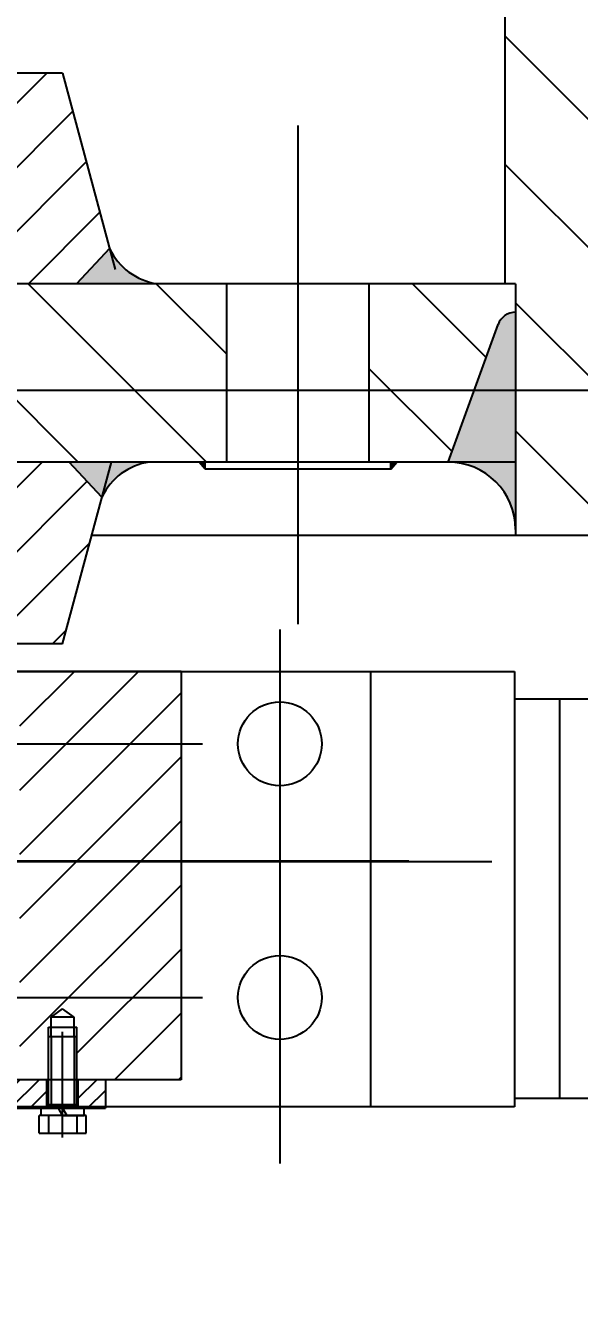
# Model space of a CAD drawing. Header units: millimetres. Extents: x 0 to 29400, y 0 to 20790.
# Drawn here: x 14533 to 14921, y 10644 to 11549 of the extents above; entities that cross this region are included whole.
import ezdxf

# ---------------------------------------------------------------- set-up
doc = ezdxf.new("R2010")
doc.units = ezdxf.units.MM
doc.header["$LTSCALE"] = 700
doc.linetypes.add('G', pattern=[2, 1.25, -0.25, 0.25, -0.25])
for name, color, linetype in [('01', 7, 'Continuous'), ('02', 1, 'Continuous'), ('05', 142, 'G'), ('08', 1, 'Continuous')]:
    doc.layers.add(name, color=color, linetype=linetype)
doc.styles.get("Standard").update_dxf_attribs({"font": 'FZYTK.TTF', "width": 0.707})
doc.dimstyles.new('INTE', dxfattribs={"dimscale": 70, "dimtxt": 3.5, "dimasz": 3, "dimexe": 3, "dimexo": 0, "dimgap": 1, "dimtad": 1, "dimdec": 0, "dimdsep": 46, "dimtxsty": 'Standard', "dimcen": 0, "dimclrd": 1, "dimclre": 1, "dimclrt": 3, "dimaunit": 1, "dimadec": 0, "dimazin": 0, "dimtfac": 1, "dimtdec": 0, "dimtmove": 0, "dimatfit": 0, "dimfxl": 1, "dimarcsym": 0})

# ---------------------------------------------------------------- blocks, each defined once
blk = doc.blocks.new('*U841')
at = {"layer": '01'}
for p, q in [((-15.10000000019493, 4.999999999924095), (-15.10000000019493, -3.503246160812043e-46)), ((9.184547653528396e-16, 4.999999999924094), (-15.10000000019493, 4.999999999924095)), ((-15.10000000019493, -3.503246160812043e-46), (0, 0)), ((0, 0), (-2.886751345795493, 4.999999999924094)), ((9.184547653528396e-16, 4.999999999924094), (2.886751345795493, -3.535134039966458e-16)), ((9.184547653528396e-16, 4.999999999924094), (15.10000000019493, 4.999999999924085)), ((15.10000000019493, -3.698311188591433e-15), (0, 0)), ((15.10000000019493, 4.999999999924085), (15.10000000019493, -3.698311188591433e-15))]:
    blk.add_line(p, q, dxfattribs=at)
at = {"layer": '05'}
blk.add_line((1.303595732132337e-15, 7.09667901615029), (0, -2.095679016226192), dxfattribs=at)
blk = doc.blocks.new('*D851')
at = {"layer": '08', "color": 1, "lineweight": -2}
for p, q in [((5911.025537536203, 11101.97861289599), (5911.025537536203, 3807.121633423696)), ((15472.62553753621, 5669.997334775217), (15472.62553753621, 3807.121633423696)), ((15262.62553753621, 4017.121633423696), (6121.025537536203, 4017.121633423696))]:
    blk.add_line(p, q, dxfattribs=at)
at = {"layer": '08', "color": 1}
for points in [[(6121.025537536203, 4052.121633423696), (6121.025537536203, 3982.121633423696), (5911.025537536203, 4017.121633423696)], [(15262.62553753621, 4052.121633423696), (15262.62553753621, 3982.121633423696), (15472.62553753621, 4017.121633423696)]]:
    blk.add_solid(points, dxfattribs=at)
at = {"layer": 'DEFPOINTS', "color": 0}
for p in [(5911.025537536203, 11101.97861289599), (15472.62553753621, 5669.997334775217), (5911.025537536203, 4017.121633423696)]:
    blk.add_point(p, dxfattribs=at)
at = {"layer": '08', "color": 3, "insert": (10691.82553753621, 4209.704959076837), "char_height": 245, "attachment_point": 5}
blk.add_mtext('9562', dxfattribs=at)
blk = doc.blocks.new('*D853')
at = {"layer": '08', "color": 1, "lineweight": -2}
blk.add_line((15472.62553753618, 12181.96929364296), (6347.026014686107, 8963.765352553513), dxfattribs=at)
at = {"layer": '08', "color": 1}
blk.add_solid([(6335.385660303971, 8996.772960007835), (6358.666369068242, 8930.757745099201), (6148.980369960203, 8893.923226260707)], dxfattribs=at)
at = {"layer": 'DEFPOINTS', "color": 0}
for p in [(15472.62553753618, 12181.96929364296), (6148.980369960203, 8893.923226260707)]:
    blk.add_point(p, dxfattribs=at)
at = {"layer": '08', "color": 3, "insert": (7247.315379128257, 9485.378052668251), "char_height": 245, "attachment_point": 5, "rotation": 19.425540408115456}
blk.add_mtext('R9886', dxfattribs=at)

msp = doc.modelspace()

# ---------------------------------------------------------------- hatches: boundary and pattern name
at = {"layer": '01'}
h = msp.add_hatch(color=256, dxfattribs=at)
h.paths.add_polyline_path([(14591.75875972895, 11392.47015441577), (14568.66661367067, 11367.87861289597), (14598.34804341981, 11367.87861289597)])
edge = h.paths.add_edge_path()
edge.add_line((14591.75875972895, 11392.47015441577), (14598.34804341981, 11367.87861289597))
edge.add_line((14598.34804341981, 11367.87861289597), (14625.05721133862, 11367.87861289597))
edge.add_ellipse((14631.3669874169, 11411.26227672658), major_axis=(-30.99964162313422, 30.99964162313348), ratio=0.9999999999999929, start_angle=70.38199955776417, end_angle=126.72485086119659, ccw=False)
h = msp.add_hatch(color=256, dxfattribs=at)
edge = h.paths.add_edge_path()
edge.add_line((14829.00596494154, 11242.87861289597), (14876.32553753622, 11242.87861289597))
edge.add_line((14876.32553753622, 11242.87861289597), (14876.32553753622, 11347.87861289597))
edge.add_ellipse((14876.32553753622, 11334.87861289597), major_axis=(-9.192388155424869, 9.19238815542465), ratio=0.9999999999999181, start_angle=-45.00000000001838, end_angle=24.99999999999267)
edge.add_line((14864.10953346601, 11339.32487475921), (14829.00596494155, 11242.87861289597))
edge = h.paths.add_edge_path()
edge.add_ellipse((14829.00596494154, 11195.55904030129), major_axis=(-33.4599906645482, 33.4599906645474), ratio=0.9999999999999263, start_angle=225.0000000000021, end_angle=314.9999999999979, ccw=False)
edge.add_line((14876.32553753622, 11195.55904030129), (14876.32553753622, 11242.87861289597))
edge.add_line((14876.32553753622, 11242.87861289597), (14829.00596494154, 11242.87861289597))
h = msp.add_hatch(color=256, dxfattribs=at)
h.paths.add_polyline_path([(14586.39977588033, 11218.28707137618), (14592.98905957119, 11242.87861289597), (14563.30762982206, 11242.87861289597)])
edge = h.paths.add_edge_path()
edge.add_line((14619.69822749, 11242.87861289597), (14592.9890595712, 11242.87861289597))
edge.add_line((14592.9890595712, 11242.87861289597), (14586.39977588033, 11218.28707137618))
edge.add_ellipse((14626.00800356828, 11199.49494906536), major_axis=(-30.9996416231365, 30.99964162313576), ratio=0.9999999999999717, start_angle=-36.72485086119832, end_angle=19.61800044221718, ccw=False)
at = {"layer": '01', "linetype": 'Continuous'}
for points in [[(14654.58970653237, 11242.87861289598), (14658.82553753623, 11242.87861289598), (14658.82553753623, 11237.87861289598)], [(14793.06136854009, 11242.87861289597), (14788.82553753624, 11242.87861289597), (14788.82553753624, 11237.87861289597)]]:
    msp.add_hatch(color=7, dxfattribs=at).paths.add_polyline_path(points)
at = {"layer": '02', "linetype": 'Continuous'}
h = msp.add_hatch(dxfattribs=at)
h.set_pattern_fill('LINE', color=1, scale=20, angle=45, style=0)
h.set_pattern_definition([(315.0000000000007, (12886.37641071296, 16577.19427342708), (44.90128060534523, 44.9012806053463), [])])
edge = h.paths.add_edge_path()
edge.add_ellipse((14968.94447234156, 12260.52423741486), major_axis=(3.535533905933275, 3.535533905933359), ratio=1, start_angle=260.6967447380922, end_angle=369.3032552619078)
edge.add_ellipse((14990.82553753624, 12290.978612896), major_axis=(-22.98097038856266, 22.98097038856211), ratio=0.9999999999999486, start_angle=-14.983501602848321, end_angle=99.30325526188011, ccw=False)
edge.add_ellipse((14972.06620769302, 12323.50812624081), major_axis=(3.571687661980926, 3.571687661981011), ratio=0.9999999999997874, start_angle=254.6817218201253, end_angle=382.5803778872484)
edge.add_ellipse((14990.82553753624, 12355.978612896), major_axis=(-22.98097038856451, 22.98097038856396), ratio=0.9999999999999377, start_angle=-15.07356513338351, end_angle=103.80614763011721, ccw=False)
edge.add_ellipse((14972.11725060236, 12388.478612896), major_axis=(3.535533905932498, 3.535533905932582), ratio=1, start_angle=254.9264348666337, end_angle=375.0735651333662)
edge.add_ellipse((14990.82553753623, 12420.978612896), major_axis=(-22.98097038856102, 22.98097038856047), ratio=1, start_angle=-15.073565133384875, end_angle=105.0735651333849, ccw=False)
edge.add_ellipse((14972.11725060236, 12453.478612896), major_axis=(3.535533905932498, 3.535533905932582), ratio=1, start_angle=254.9264348666337, end_angle=375.0735651333662)
edge.add_ellipse((14990.82553753623, 12485.978612896), major_axis=(-22.98097038856102, 22.98097038856047), ratio=1, start_angle=-15.073565133384875, end_angle=105.0735651333849, ccw=False)
edge.add_ellipse((14972.11725060236, 12518.478612896), major_axis=(3.535533905932498, 3.535533905932582), ratio=1, start_angle=254.9264348666337, end_angle=375.0735651333662)
edge.add_ellipse((14990.82553753623, 12550.978612896), major_axis=(-22.98097038856102, 22.98097038856047), ratio=1, start_angle=-15.073565133384875, end_angle=105.0735651333849, ccw=False)
edge.add_ellipse((14972.11725060236, 12583.478612896), major_axis=(3.535533905932498, 3.535533905932582), ratio=1, start_angle=254.9264348666337, end_angle=375.0735651333662)
edge.add_ellipse((14990.82553753623, 12615.978612896), major_axis=(-22.98097038856102, 22.98097038856047), ratio=1, start_angle=-15.073565133384875, end_angle=105.0735651333849, ccw=False)
edge.add_ellipse((14972.11725060236, 12648.478612896), major_axis=(3.535533905932498, 3.535533905932582), ratio=1, start_angle=254.9264348666337, end_angle=375.0735651333662)
edge.add_ellipse((14990.82553753623, 12680.978612896), major_axis=(-22.98097038856102, 22.98097038856047), ratio=1, start_angle=-15.073565133384875, end_angle=105.0735651333849, ccw=False)
edge.add_ellipse((14972.11725060236, 12713.478612896), major_axis=(3.535533905932498, 3.535533905932582), ratio=1, start_angle=254.9264348666337, end_angle=375.0735651333662)
edge.add_ellipse((14990.82553753623, 12745.978612896), major_axis=(-22.98097038856102, 22.98097038856047), ratio=1, start_angle=-15.073565133384875, end_angle=105.0735651333849, ccw=False)
edge.add_ellipse((14972.11725060236, 12778.478612896), major_axis=(3.535533905932498, 3.535533905932582), ratio=1, start_angle=254.9264348666337, end_angle=375.0735651333662)
edge.add_ellipse((14990.82553753623, 12810.978612896), major_axis=(-22.98097038856102, 22.98097038856047), ratio=1, start_angle=-15.073565133384875, end_angle=105.0735651333849, ccw=False)
edge.add_ellipse((14972.11725060236, 12843.478612896), major_axis=(3.535533905932498, 3.535533905932582), ratio=1, start_angle=254.9264348666337, end_angle=375.0735651333662)
edge.add_ellipse((14990.82553753623, 12875.978612896), major_axis=(-22.98097038856102, 22.98097038856047), ratio=1, start_angle=-15.073565133384875, end_angle=105.0735651333849, ccw=False)
edge.add_ellipse((14972.11725060236, 12908.478612896), major_axis=(3.535533905932498, 3.535533905932582), ratio=1, start_angle=254.9264348666337, end_angle=375.0735651333662)
edge.add_ellipse((14990.82553753623, 12940.978612896), major_axis=(-22.98097038856102, 22.98097038856047), ratio=1, start_angle=-15.073565133384875, end_angle=105.0735651333849, ccw=False)
edge.add_ellipse((14972.11725060235, 12973.478612896), major_axis=(3.535533905932498, 3.535533905932582), ratio=1, start_angle=254.9264348666337, end_angle=375.0735651333662)
edge.add_ellipse((14990.82553753623, 13005.978612896), major_axis=(-22.98097038856102, 22.98097038856047), ratio=1, start_angle=-15.073565133384875, end_angle=105.0735651333849, ccw=False)
edge.add_ellipse((14972.11725060235, 13038.478612896), major_axis=(3.535533905932498, 3.535533905932582), ratio=1, start_angle=254.9264348666337, end_angle=375.0735651333662)
edge.add_ellipse((14990.82553753623, 13070.978612896), major_axis=(-22.98097038856576, 22.98097038856521), ratio=0.9999999999999677, start_angle=-16.160810599373974, end_angle=105.07356513338209, ccw=False)
edge.add_ellipse((14970.32553753621, 13108.20763383396), major_axis=(7.071067811869531, 7.0710678118697), ratio=0.9999999999991003, start_angle=253.8391894007149, end_angle=315.0000000000159)
edge.add_line((14980.32553753621, 13108.20763383397), (14980.32553753622, 13433.97190394853))
edge.add_line((14980.32553753622, 13433.97190394853), (14895.17927567297, 13464.96260882578))
edge.add_ellipse((14899.62553753621, 13477.17861289599), major_axis=(-9.192388155423616, 9.192388155423398), ratio=0.9999999999998443, start_angle=44.999999999972374, end_angle=114.99999999996689, ccw=False)
edge.add_line((14886.62553753621, 13477.178612896), (14886.62553753621, 13487.17861289599))
edge.add_line((14886.62553753621, 13487.17861289599), (14868.82553753623, 13487.17861289599))
edge.add_line((14868.82553753623, 13487.17861289599), (14868.82553753621, 11367.87861289598))
edge.add_line((14868.82553753621, 11367.87861289598), (14876.32553753624, 11367.87861289598))
edge.add_line((14876.32553753624, 11367.87861289598), (14876.32553753624, 11191.37861289599))
edge.add_line((14876.32553753624, 11191.37861289599), (14980.32553753624, 11191.378612896))
edge.add_line((14980.32553753624, 11191.37861289599), (14980.32553753623, 11255.74959195802))
edge.add_ellipse((14970.32553753623, 11255.74959195803), major_axis=(-7.071067811871343, 7.071067811871174), ratio=0.9999999999994728, start_angle=224.9999999999942, end_angle=286.1608105993575)
edge.add_ellipse((14990.82553753624, 11292.978612896), major_axis=(-22.98097038856347, 22.98097038856292), ratio=0.9999999999999937, start_angle=-15.073565133388172, end_angle=106.1608105993559, ccw=False)
edge.add_ellipse((14972.11725060237, 11325.478612896), major_axis=(3.535533905932498, 3.535533905932582), ratio=1, start_angle=254.9264348666337, end_angle=375.0735651333662)
edge.add_ellipse((14990.82553753624, 11357.978612896), major_axis=(-22.98097038856102, 22.98097038856047), ratio=1, start_angle=-15.073565133384875, end_angle=105.0735651333849, ccw=False)
edge.add_ellipse((14972.11725060237, 11390.478612896), major_axis=(3.535533905932498, 3.535533905932582), ratio=1, start_angle=254.9264348666337, end_angle=375.0735651333662)
edge.add_ellipse((14990.82553753624, 11422.978612896), major_axis=(-22.98097038856102, 22.98097038856047), ratio=1, start_angle=-15.073565133384875, end_angle=105.0735651333849, ccw=False)
edge.add_ellipse((14972.11725060237, 11455.478612896), major_axis=(3.535533905932498, 3.535533905932582), ratio=1, start_angle=254.9264348666337, end_angle=375.0735651333662)
edge.add_ellipse((14990.82553753624, 11487.978612896), major_axis=(-22.98097038856102, 22.98097038856047), ratio=1, start_angle=-15.073565133384875, end_angle=105.0735651333849, ccw=False)
edge.add_ellipse((14972.11725060237, 11520.478612896), major_axis=(3.535533905932498, 3.535533905932582), ratio=1, start_angle=254.9264348666337, end_angle=375.0735651333662)
edge.add_ellipse((14990.82553753624, 11552.978612896), major_axis=(-22.98097038856102, 22.98097038856047), ratio=1, start_angle=-15.073565133384875, end_angle=105.0735651333849, ccw=False)
edge.add_ellipse((14972.11725060237, 11585.478612896), major_axis=(3.535533905932498, 3.535533905932582), ratio=1, start_angle=254.9264348666337, end_angle=375.0735651333662)
edge.add_ellipse((14990.82553753624, 11617.978612896), major_axis=(-22.98097038856102, 22.98097038856047), ratio=1, start_angle=-15.073565133384875, end_angle=105.0735651333849, ccw=False)
edge.add_ellipse((14972.11725060237, 11650.478612896), major_axis=(3.535533905932498, 3.535533905932582), ratio=1, start_angle=254.9264348666337, end_angle=375.0735651333662)
edge.add_ellipse((14990.82553753624, 11682.978612896), major_axis=(-22.98097038856102, 22.98097038856047), ratio=1, start_angle=-15.073565133384875, end_angle=105.0735651333849, ccw=False)
edge.add_ellipse((14972.11725060237, 11715.478612896), major_axis=(3.535533905932498, 3.535533905932582), ratio=1, start_angle=254.9264348666337, end_angle=375.0735651333662)
edge.add_ellipse((14990.82553753624, 11747.978612896), major_axis=(-22.98097038856102, 22.98097038856047), ratio=1, start_angle=-15.073565133384875, end_angle=105.0735651333849, ccw=False)
edge.add_ellipse((14972.11725060236, 11780.478612896), major_axis=(3.535533905932498, 3.535533905932582), ratio=1, start_angle=254.9264348666337, end_angle=375.0735651333662)
edge.add_ellipse((14990.82553753624, 11812.978612896), major_axis=(-22.98097038856102, 22.98097038856047), ratio=1, start_angle=-15.073565133384875, end_angle=105.0735651333849, ccw=False)
edge.add_ellipse((14972.11725060236, 11845.478612896), major_axis=(3.535533905932498, 3.535533905932582), ratio=1, start_angle=254.9264348666337, end_angle=375.0735651333662)
edge.add_ellipse((14990.82553753624, 11877.978612896), major_axis=(-22.98097038856102, 22.98097038856047), ratio=1, start_angle=-15.073565133384875, end_angle=105.0735651333849, ccw=False)
edge.add_ellipse((14972.11725060236, 11910.478612896), major_axis=(3.535533905932498, 3.535533905932582), ratio=1, start_angle=254.9264348666337, end_angle=375.0735651333662)
edge.add_ellipse((14990.82553753624, 11942.978612896), major_axis=(-22.98097038856102, 22.98097038856047), ratio=1, start_angle=-15.073565133384875, end_angle=105.0735651333849, ccw=False)
edge.add_ellipse((14972.11725060236, 11975.478612896), major_axis=(3.535533905932498, 3.535533905932582), ratio=1, start_angle=254.9264348666337, end_angle=375.0735651333662)
edge.add_ellipse((14990.82553753624, 12007.978612896), major_axis=(22.98097038856709, 22.98097038856764), ratio=0.9999999999999556, start_angle=76.19385236989348, end_angle=195.0735651333865, ccw=False)
edge.add_ellipse((14972.06620769304, 12040.44909955119), major_axis=(-3.57168766198096, 3.571687661980876), ratio=0.9999999999999225, start_angle=157.4196221126242, end_angle=285.3182781795439)
edge.add_ellipse((14990.82553753624, 12072.978612896), major_axis=(22.98097038856443, 22.98097038856498), ratio=0.9999999999999865, start_angle=80.69674473813001, end_angle=194.9835016029027, ccw=False)
edge.add_ellipse((14968.94447234156, 12103.43298837714), major_axis=(3.535533905931068, 3.535533905931152), ratio=0.9999999999999998, start_angle=260.6967447381165, end_angle=369.3032552618835)
edge.add_ellipse((14990.82553753624, 12133.88736385828), major_axis=(22.98097038856451, 22.98097038856506), ratio=0.9999999999999895, start_angle=95.11739774893027, end_angle=189.3032552618791, ccw=False)
edge.add_ellipse((14962.04954161085, 12157.93298837714), major_axis=(-3.53553390593154, 3.535533905931455), ratio=0.9999999999995259, start_angle=185.1173977489048, end_angle=264.882602251068)
edge.add_ellipse((14990.82553753624, 12181.978612896), major_axis=(22.98097038856238, 22.98097038856292), ratio=0.999999999999932, start_angle=134.999999999998, end_angle=174.8826022510644, ccw=False)
edge.add_ellipse((14990.82553753624, 12181.978612896), major_axis=(-22.98097038856292, 22.98097038856238), ratio=0.999999999999932, start_angle=5.117397748935616, end_angle=45.000000000001876, ccw=False)
edge.add_ellipse((14962.04954161085, 12206.02423741485), major_axis=(-3.535533905934106, 3.535533905934023), ratio=0.9999999999999994, start_angle=185.1173977489292, end_angle=264.8826022510708)
edge.add_ellipse((14990.82553753624, 12230.06986193371), major_axis=(-22.98097038856498, 22.98097038856442), ratio=0.9999999999999959, start_angle=-9.303255261879087, end_angle=84.88260225106973, ccw=False)
h = msp.add_hatch(dxfattribs=at)
h.set_pattern_fill('LINE', color=1, scale=10, angle=135, style=0)
h.set_pattern_definition([(45.00000000000069, (10467.38886922888, 16101.03935760348), (-22.45064030267315, 22.45064030267261), [])])
h.paths.add_polyline_path([(14591.75875972895, 11392.47015441577), (14558.82553753622, 11515.37861289598), (14447.07553753622, 11515.37861289597), (14447.07553753622, 11367.87861289596), (14568.66661367068, 11367.87861289597)])
h.paths.add_polyline_path([(14447.07553753623, 11242.87861289596), (14447.07553753622, 11121.37861289596), (14453.07553753623, 11115.37861289597), (14558.82553753623, 11115.37861289597), (14586.39977588032, 11218.28707137618), (14563.30762982205, 11242.87861289597)])
h = msp.add_hatch(dxfattribs=at)
h.set_pattern_fill('LINE', color=1, scale=20, angle=45, style=0)
h.set_pattern_definition([(315.0000000000007, (12533.99184265571, 20193.4297241308), (44.90128060534523, 44.9012806053463), [])])
h.paths.add_polyline_path([(14447.07553753622, 11367.87861289596), (14447.07553753623, 11242.87861289596), (14673.82553753623, 11242.87861289597), (14673.82553753622, 11367.87861289597)])
edge = h.paths.add_edge_path()
edge.add_line((14773.82553753623, 11242.87861289597), (14829.00596494155, 11242.87861289597))
edge.add_line((14829.00596494154, 11242.87861289597), (14864.109533466, 11339.32487475921))
edge.add_ellipse((14876.32553753622, 11334.87861289597), major_axis=(-9.192388155424867, 9.192388155424645), ratio=0.9999999999999183, start_angle=-45.00000000001842, end_angle=24.999999999992724, ccw=False)
edge.add_line((14876.32553753622, 11347.87861289597), (14876.32553753622, 11367.87861289597))
edge.add_line((14876.32553753622, 11367.87861289597), (14873.82553753622, 11367.87861289597))
edge.add_line((14873.82553753622, 11367.87861289597), (14773.82553753622, 11367.87861289597))
edge.add_line((14773.82553753622, 11367.87861289597), (14773.82553753622, 11242.87861289597))
h = msp.add_hatch(dxfattribs=at)
h.set_pattern_fill('LINE', color=1, scale=10, angle=45, style=0)
h.set_pattern_definition([(225, (18090.26220584346, 16101.03935760352), (-22.45064030267288, 22.45064030267288), [])])
h.paths.add_polyline_path([(14568.82553753631, 10809.82861289598), (14568.82553753631, 10839.82861289697), (14568.82553753618, 10846.82861289598), (14566.82553753629, 10846.82861289598), (14566.82553753629, 10853.82861289598), (14558.82553753618, 10859.48286355153), (14550.82553753607, 10853.82861289598), (14550.82553753607, 10846.82861289598), (14548.82553753618, 10846.82861289598), (14548.82553753618, 10839.82861289697), (14548.8255375361, 10809.82861289598), (14528.82553753618, 10809.82861289598), (14528.82553753618, 10962.97861289597), (14615.82574321701, 10962.97861289597), (14615.82574321701, 10809.82861289598)])
h.paths.add_polyline_path([(14528.82553753618, 10962.97861289597), (14528.82553753618, 11096.12861289597), (14615.82574321701, 11096.12861289597), (14615.82574321701, 10962.97861289597)])
h.paths.add_polyline_path([(13935.1261808577, 10969.97861289598), (13935.1261808577, 10971.742365004), (13918.82553753618, 10973.81821697413), (13918.82553753618, 11096.12861289598), (14028.82553753618, 11096.12861289598), (14028.82553753618, 10969.97861289598)])
h.paths.add_polyline_path([(13918.82553753618, 10809.82861289598), (13918.82553753618, 10952.13900881783), (13935.1261808577, 10954.21486078796), (13935.1261808577, 10955.97861289598), (14028.82553753618, 10955.97861289598), (14028.82553753618, 10809.82861289598), (14008.82553753631, 10809.82861289598), (14008.82553753631, 10839.82861289697), (14008.82553753618, 10846.82861289598), (14006.82553753629, 10846.82861289598), (14006.82553753629, 10853.82861289598), (13998.82553753618, 10859.48286355153), (13990.82553753607, 10853.82861289598), (13990.82553753607, 10846.82861289598), (13988.82553753618, 10846.82861289598), (13988.82553753618, 10839.82861289697), (13988.8255375361, 10809.82861289598)])
h.paths.add_polyline_path([(14615.82574321701, 10867.52861289597), (14615.82574321701, 10962.77861289597), (14641.82574321701, 10962.77861289597), (14641.82574321701, 10867.52861289597)])
h.paths.add_polyline_path([(14615.82574321701, 10809.82861289598), (14615.82574321701, 10867.52861289597), (14641.82574321701, 10867.52861289597), (14641.82574321701, 10809.82861289598)])
h.paths.add_polyline_path([(14615.82574321701, 10962.97861289597), (14615.82574321701, 11045.32861289597), (14641.82574321701, 11045.32861289597), (14641.82574321701, 10962.97861289597)])
h.paths.add_polyline_path([(14615.82574321701, 11045.32861289597), (14615.82574321701, 11096.12861289597), (14641.82574321701, 11096.12861289597), (14641.82574321701, 11045.32861289597)])
h = msp.add_hatch(dxfattribs=at)
h.set_pattern_fill('LINE', color=1, scale=3, angle=45, style=0)
h.set_pattern_definition([(225, (3855.090892559245, 20193.42972413082), (-6.735192090801863, 6.735192090801865), [])])
h.paths.add_polyline_path([(14440.44777368653, 10789.82861289598), (14436.8906376618, 10802.82861289598), (14435.82553753618, 10802.82861289598), (14435.82553753618, 10809.82861289598), (14547.82553753605, 10809.82861289598), (14547.82553753605, 10789.82861289598)])
h.paths.add_polyline_path([(14278.82553753618, 10789.82861289598), (14278.82553753618, 10809.82861289598), (14421.82553753618, 10809.82861289598), (14421.82553753618, 10802.82861289598), (14420.76043741056, 10802.82861289598), (14417.20330138584, 10789.82861289598)])
h.paths.add_polyline_path([(14588.82553753618, 10789.82861289598), (14569.82553753631, 10789.82861289598), (14569.82553753631, 10809.82861289598), (14588.82553753618, 10809.82861289598)])
h.paths.add_polyline_path([(14278.82553753618, 10809.82861289598), (14278.82553753618, 10789.82861289598), (14009.82553753631, 10789.82861289598), (14009.82553753631, 10809.82861289598)])
h.paths.add_polyline_path([(13987.82553753605, 10789.82861289598), (13983.72553753598, 10789.82861289598), (13968.82553753618, 10789.82861289598), (13968.82553753618, 10809.82861289598), (13987.82553753605, 10809.82861289598)])

# ---------------------------------------------------------------- linework, layer by layer
for p, q in [((14875.62553753621, 11096.12861289598), (14875.62553753621, 10790.97861289599)), ((14875.62553753621, 11076.97861289599), (15320.71201223401, 11076.97861289599)), ((14907.05047377248, 11076.97861289599), (14907.05047377248, 10796.97861289599)), ((14875.62553753621, 10796.97861289599), (15320.71201223401, 10796.97861289599)), ((14875.62553753621, 10790.97861289599), (13757.62553753621, 10790.97861289599))]:
    msp.add_line(p, q)
at = {"layer": '01', "color": 7, "linetype": 'Continuous'}
for p, q in [((14868.82553753622, 13487.17861289599), (14868.82553753625, 11367.87861289598)), ((14558.82553753622, 11515.37861289598), (14447.07553753622, 11515.37861289597)), ((14558.82553753622, 11515.37861289597), (14595.6685514955, 11377.87861289597)), ((14591.75875972895, 11392.47015441577), (14568.66661367067, 11367.87861289597)), ((14876.32553753622, 11367.87861289597), (14447.07553753622, 11367.87861289596)), ((14673.82553753623, 11242.87861289597), (14673.82553753622, 11367.87861289597)), ((14773.82553753623, 11242.87861289597), (14773.82553753622, 11367.87861289597)), ((14876.32553753622, 11367.87861289597), (14876.32553753622, 11191.37861289598)), ((14876.32553753622, 11242.87861289597), (14447.07553753623, 11242.87861289596)), ((14558.82553753623, 11115.37861289597), (14592.98905957119, 11242.87861289597)), ((14586.39977588033, 11218.28707137618), (14563.30762982205, 11242.87861289597)), ((14658.82553753623, 11237.87861289598), (14654.58970653237, 11242.87861289598)), ((14658.82553753623, 11237.87861289598), (14658.82553753623, 11242.87861289598)), ((14788.82553753624, 11237.87861289597), (14658.82553753623, 11237.87861289598)), ((14788.82553753624, 11237.87861289597), (14793.06136854009, 11242.87861289597)), ((14788.82553753624, 11237.87861289597), (14788.82553753624, 11242.87861289597)), ((14980.32553753623, 11191.37861289598), (14579.18967616099, 11191.37861289597)), ((14558.82553753623, 11115.37861289597), (13998.82553753622, 11115.37861289596)), ((14588.82553753618, 10809.82861289598), (14588.82553753618, 10789.82861289598))]:
    msp.add_line(p, q, dxfattribs=at)
at = {"layer": '01'}
for p, q in [((14829.00596494154, 11242.87861289597), (14864.10953346601, 11339.32487475921)), ((13757.62553753621, 11096.12861289598), (14875.62553753621, 11096.12861289598)), ((14641.82574321701, 11096.12861289597), (14457.07553753618, 11096.12861289597)), ((14641.82574321701, 11096.12861289597), (14641.82574321701, 10809.82861289598)), ((14774.62553753621, 11096.12861289598), (14774.62553753621, 10790.97861289599)), ((14550.82553753607, 10853.82861289598), (14558.82553753618, 10859.48286355153)), ((14566.82553753629, 10853.82861289598), (14558.82553753618, 10859.48286355153)), ((14548.82553753618, 10846.82861289598), (14568.82553753618, 10846.82861289598)), ((14566.82553753629, 10853.82861289598), (14550.82553753607, 10853.82861289598)), ((14550.82553753607, 10839.82861289598), (14550.82553753607, 10853.82861289598)), ((14566.82553753629, 10839.82861289598), (14566.82553753629, 10853.82861289598)), ((14568.82553753631, 10839.82861289697), (14548.82553753605, 10839.82861289697)), ((14548.82553753605, 10789.82861289598), (14548.82553753605, 10839.82861289697)), ((14568.82553753631, 10789.82861289598), (14568.82553753631, 10839.82861289697)), ((14641.82574321701, 10809.82861289598), (14278.82553753618, 10809.82861289598)), ((14547.82553753605, 10789.82861289597), (14547.82553753605, 10809.82861289597)), ((14569.82553753631, 10789.82861289598), (14569.82553753631, 10809.82861289598)), ((14568.82553753631, 10792.32861289606), (14548.82553753605, 10792.32861289606)), ((13968.82553753618, 10789.82861289598), (14588.82553753618, 10789.82861289598)), ((14575.30053753633, 10784.82861289606), (14542.35053753603, 10784.82861289606)), ((14542.35053753603, 10772.3286128958), (14542.35053753603, 10784.82861289606)), ((14548.82553753605, 10784.82861289606), (14548.82553753605, 10772.3286128958)), ((14568.82553753631, 10784.82861289606), (14568.82553753631, 10772.3286128958)), ((14575.30053753633, 10772.3286128958), (14575.30053753633, 10784.82861289606)), ((14542.35053753603, 10772.3286128958), (14575.30053753633, 10772.3286128958))]:
    msp.add_line(p, q, dxfattribs=at)
for centre in [(14711.12553753621, 11045.32861289598), (14711.12553753621, 10867.52861289598)]:
    msp.add_circle(centre, 29.37, dxfattribs=at)
at = {"layer": '01', "color": 7, "linetype": 'Continuous'}
for centre, start, end in [((14631.3669874169, 11411.26227672658), 205.3819995581738, 261.7248508611636), ((14626.00800356828, 11199.49494906536), 98.27514913883631, 154.6180004418262)]:
    msp.add_arc(centre, 43.84011361214092, start, end, dxfattribs=at)
at = {"layer": '01'}
for centre, radius, start, end in [((14876.32553753622, 11334.87861289597), 13, 90, 159.9999999998872), ((14829.00596494154, 11195.55904030129), 47.31957259467936, 0, 90)]:
    msp.add_arc(centre, radius, start, end, dxfattribs=at)
at = {"layer": '02'}
for p, q in [((14548.82553753618, 10839.82861289697), (14548.82553753618, 10846.82861289598)), ((14568.82553753618, 10839.82861289697), (14568.82553753618, 10846.82861289598)), ((14550.82553753607, 10839.82861289697), (14550.82553753607, 10792.32861289606)), ((14566.82553753629, 10839.82861289697), (14566.82553753629, 10792.32861289606))]:
    msp.add_line(p, q, dxfattribs=at)
at = {"layer": '05'}
for p, q in [((14723.82553753622, 11478.87584636058), (14723.82553753623, 11129.23178869548)), ((14801.62691550356, 10962.97861289597), (13884.57316267759, 10962.97861289598)), ((14558.82553753618, 10769.26362104942), (14558.82553753618, 10843.37749124663))]:
    msp.add_line(p, q, dxfattribs=at)
at = {"layer": '05', "color": 4, "linetype": 'G'}
for p, q in [((15008.47367722583, 11292.97861289599), (13467.05430988618, 11292.97861289596)), ((14711.12553753621, 11125.56783122559), (14711.12553753621, 10751.1524759548)), ((13781.91860769872, 11045.32861289598), (14774.62553753621, 11045.32861289598)), ((12584.62553753621, 10962.77861289599), (14980.0804236947, 10962.77861289599)), ((13781.91860769872, 10867.52861289598), (14774.62553753621, 10867.52861289598))]:
    msp.add_line(p, q, dxfattribs=at)

# ---------------------------------------------------------------- block references
at = {"layer": '02', "rotation": 180}
msp.add_blockref('*U841', (14558.82553753618, 10789.82861289598), dxfattribs=at)

# ---------------------------------------------------------------- dimensions: what is measured, and where the dimension line sits
at = {"layer": '08'}
dim = msp.add_radius_dim(center=(15472.62553753618, 12181.96929364296), mpoint=(6148.980369960203, 8893.923226260707), dimstyle='INTE', dxfattribs=at)
dim.commit()
dim.dimension.update_dxf_attribs({"geometry": '*D853', "text_midpoint": (7311.33732823, 9303.836211669506), "dimtype": 164})
dim = msp.add_linear_dim(base=(5911.025537536203, 4017.121633423696), p1=(15472.62553753621, 5669.997334775217), p2=(5911.025537536203, 11101.97861289599), dimstyle='INTE', dxfattribs=at)
dim.commit()
dim.dimension.update_dxf_attribs({"geometry": '*D851', "text_midpoint": (10691.82553753621, 4209.704959076837)})

doc.saveas('drawing.dxf')
